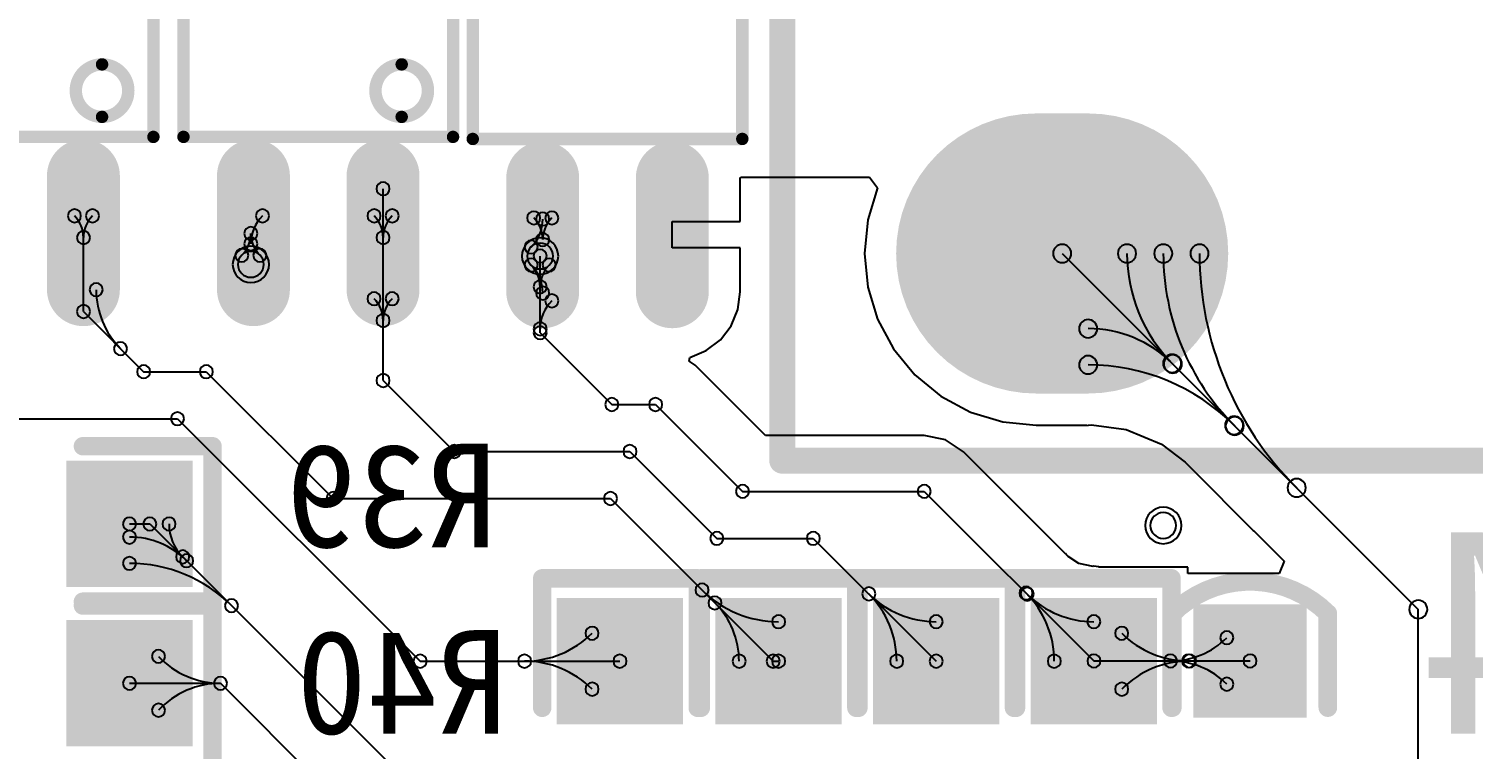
# Model space of a CAD drawing. Header units: inches. Extents: x 32166 to 66782, y 2386 to 7162.
# Drawn here: x 33365.8 to 33428.5, y 2922.3 to 2953.6 of the extents above; entities that cross this region are included whole.
import ezdxf

# ---------------------------------------------------------------- set-up
doc = ezdxf.new("R2010")
doc.units = ezdxf.units.IN
doc.header["$LTSCALE"] = 0.64311
doc.header["$MEASUREMENT"] = 0
for name, color, linetype in [('BOTTOMLAYER', 5, 'CONTINUOUS'), ('BOTTOMOVERLAY', 54, 'CONTINUOUS'), ('BOTTOMPASTE', 16, 'CONTINUOUS'), ('BOTTOMSOLDER', 6, 'CONTINUOUS'), ('MULTILAYER', 9, 'CONTINUOUS')]:
    doc.layers.add(name, color=color, linetype=linetype)
doc.styles.get("Standard").update_dxf_attribs({"font": 'txt', "width": 0.8})

msp = doc.modelspace()

# ---------------------------------------------------------------- linework, layer by layer
at = {"layer": 'BOTTOMLAYER'}
for p, q in [((33396.696, 2947.147), (33396.715, 2947.169)), ((33396.696, 2945.243), (33396.696, 2947.147)), ((33396.715, 2947.169), (33402.306, 2947.169)), ((33402.306, 2947.169), (33402.647, 2946.71)), ((33381.19, 2938.345), (33381.19, 2946.674)), ((33402.647, 2946.71), (33402.224, 2945.316)), ((33393.744, 2944.1), (33393.744, 2945.243)), ((33393.744, 2945.243), (33396.696, 2945.243)), ((33402.224, 2945.316), (33402.081, 2943.861)), ((33368.185, 2941.342), (33368.185, 2944.551)), ((33388.008, 2940.419), (33388.008, 2943.749)), ((33396.696, 2944.1), (33393.744, 2944.1)), ((33396.696, 2942.197), (33396.696, 2944.1)), ((33402.081, 2943.861), (33402.224, 2942.405)), ((33410.667, 2943.861), (33426.123, 2928.404)), ((33402.224, 2942.405), (33402.649, 2941.005)), ((33396.595, 2941.433), (33396.696, 2942.197)), ((33368.185, 2941.342), (33370.8, 2938.727)), ((33396.3, 2940.722), (33396.595, 2941.433)), ((33395.831, 2940.111), (33396.3, 2940.722)), ((33402.649, 2941.005), (33403.338, 2939.715)), ((33388.008, 2940.419), (33391.122, 2937.305)), ((33395.22, 2939.642), (33395.831, 2940.111)), ((33394.472, 2939.188), (33394.509, 2939.347)), ((33394.509, 2939.347), (33395.22, 2939.642)), ((33403.338, 2939.715), (33404.266, 2938.585)), ((33370.8, 2938.727), (33373.517, 2938.727)), ((33373.517, 2938.727), (33379.025, 2933.219)), ((33394.73, 2939.015), (33394.472, 2939.188)), ((33397.796, 2935.949), (33394.73, 2939.015)), ((33381.19, 2938.345), (33384.273, 2935.262)), ((33404.266, 2938.585), (33405.396, 2937.657)), ((33405.396, 2937.657), (33406.686, 2936.968)), ((33391.122, 2937.305), (33393.02, 2937.305)), ((33393.02, 2937.305), (33396.795, 2933.531)), ((33406.686, 2936.968), (33408.086, 2936.543)), ((33348.435, 2936.684), (33372.272, 2936.684)), ((33372.272, 2936.684), (33382.802, 2926.154)), ((33408.086, 2936.543), (33409.542, 2936.4)), ((33409.542, 2936.4), (33411.717, 2936.4)), ((33411.717, 2936.4), (33411.792, 2936.385)), ((33411.792, 2936.4), (33411.936, 2936.414)), ((33411.792, 2936.385), (33411.792, 2936.4)), ((33411.936, 2936.414), (33413.441, 2936.216)), ((33413.441, 2936.216), (33414.978, 2935.579)), ((33404.68, 2935.949), (33397.796, 2935.949)), ((33405.606, 2935.765), (33404.68, 2935.949)), ((33406.39, 2935.241), (33405.606, 2935.765)), ((33414.978, 2935.579), (33416.006, 2934.791)), ((33384.273, 2935.262), (33391.907, 2935.262)), ((33391.907, 2935.262), (33395.681, 2931.488)), ((33410.807, 2930.824), (33406.39, 2935.241)), ((33416.006, 2934.791), (33416.264, 2934.532)), ((33416.264, 2934.532), (33416.264, 2934.532)), ((33416.264, 2934.532), (33416.264, 2934.532)), ((33416.264, 2934.532), (33416.264, 2934.532)), ((33416.264, 2934.532), (33416.291, 2934.505)), ((33416.291, 2934.505), (33416.291, 2934.505)), ((33416.291, 2934.505), (33416.291, 2934.505)), ((33416.291, 2934.505), (33416.291, 2934.505)), ((33416.291, 2934.505), (33416.291, 2934.505)), ((33416.291, 2934.505), (33416.291, 2934.505)), ((33416.291, 2934.505), (33416.291, 2934.505)), ((33416.291, 2934.505), (33416.291, 2934.505)), ((33416.291, 2934.505), (33416.291, 2934.505)), ((33416.291, 2934.505), (33416.291, 2934.505)), ((33416.291, 2934.505), (33416.291, 2934.505)), ((33416.291, 2934.505), (33416.291, 2934.505)), ((33416.291, 2934.505), (33416.291, 2934.505)), ((33416.291, 2934.505), (33416.291, 2934.505)), ((33416.291, 2934.505), (33416.291, 2934.505)), ((33416.291, 2934.505), (33416.291, 2934.505)), ((33416.291, 2934.505), (33416.291, 2934.505)), ((33416.291, 2934.505), (33416.291, 2934.505)), ((33416.291, 2934.505), (33416.291, 2934.505)), ((33416.291, 2934.505), (33416.291, 2934.505)), ((33416.291, 2934.505), (33416.291, 2934.505)), ((33416.291, 2934.505), (33416.291, 2934.505)), ((33416.291, 2934.505), (33416.291, 2934.505)), ((33416.291, 2934.505), (33416.291, 2934.505)), ((33416.291, 2934.505), (33416.291, 2934.505)), ((33416.291, 2934.505), (33416.291, 2934.505)), ((33416.291, 2934.505), (33418.963, 2931.833)), ((33379.025, 2933.219), (33391.061, 2933.219)), ((33391.061, 2933.219), (33398.126, 2926.154)), ((33396.795, 2933.531), (33404.68, 2933.531)), ((33404.68, 2933.531), (33412.047, 2926.164)), ((33370.188, 2932.115), (33371.067, 2932.115)), ((33371.067, 2932.115), (33414.153, 2889.029)), ((33418.963, 2931.833), (33418.978, 2931.815)), ((33418.978, 2931.815), (33418.98, 2931.816)), ((33418.978, 2931.815), (33418.978, 2931.815)), ((33418.98, 2931.816), (33420.304, 2930.492)), ((33395.681, 2931.488), (33399.864, 2931.488)), ((33399.864, 2931.488), (33405.198, 2926.154)), ((33410.814, 2930.831), (33410.807, 2930.824)), ((33410.861, 2930.77), (33410.814, 2930.831)), ((33410.932, 2930.699), (33410.861, 2930.77)), ((33411.389, 2930.394), (33410.932, 2930.699)), ((33420.304, 2930.492), (33420.085, 2929.964)), ((33412.016, 2930.269), (33411.389, 2930.394)), ((33412.038, 2930.287), (33412.016, 2930.269)), ((33412.238, 2930.247), (33412.038, 2930.287)), ((33412.038, 2930.287), (33412.038, 2930.287)), ((33412.271, 2930.24), (33412.238, 2930.247)), ((33416.124, 2930.24), (33412.271, 2930.24)), ((33416.124, 2929.964), (33416.124, 2930.24)), ((33420.085, 2929.964), (33416.124, 2929.964)), ((33426.123, 2918.774), (33426.123, 2928.404)), ((33382.802, 2926.154), (33391.473, 2926.154)), ((33398.126, 2926.154), (33398.358, 2926.154)), ((33412.047, 2926.164), (33418.821, 2926.164)), ((33370.188, 2925.194), (33374.136, 2925.194)), ((33374.136, 2925.194), (33410.391, 2888.939))]:
    msp.add_line(p, q, dxfattribs=at)
for points, const_width in [([(33409.542, 2943.861), (33411.792, 2943.861)], 11.25), ([(33368.185, 2947.237), (33368.185, 2942.287)], 2.25), ([(33375.565, 2947.237), (33375.565, 2942.287)], 2.25), ([(33381.19, 2947.237), (33381.19, 2942.287)], 2.25), ([(33388.12, 2942.197), (33388.12, 2947.147)], 2.25), ([(33393.745, 2942.197), (33393.745, 2947.147)], 2.25)]:
    msp.add_lwpolyline(points, dxfattribs=dict(at, const_width=const_width))
for points, const_width in [([(33412.354, 2943.861, 1), (33406.729, 2943.861, 1)], 5.625), ([(33414.604, 2943.861, 1), (33408.979, 2943.861, 1)], 5.625), ([(33368.185, 2946.674, 1), (33368.185, 2947.799, 1)], 1.125), ([(33375.565, 2946.674, 1), (33375.565, 2947.799, 1)], 1.125), ([(33381.19, 2946.674, 1), (33381.19, 2947.799, 1)], 1.125), ([(33388.12, 2947.709, 1), (33388.12, 2946.584, 1)], 1.125), ([(33393.745, 2947.709, 1), (33393.745, 2946.584, 1)], 1.125), ([(33368.185, 2941.724, 1), (33368.185, 2942.849, 1)], 1.125), ([(33375.565, 2941.724, 1), (33375.565, 2942.849, 1)], 1.125), ([(33381.19, 2941.724, 1), (33381.19, 2942.849, 1)], 1.125), ([(33388.12, 2942.759, 1), (33388.12, 2941.634, 1)], 1.125), ([(33393.745, 2942.759, 1), (33393.745, 2941.634, 1)], 1.125)]:
    msp.add_lwpolyline(points, format="xyb", close=True, dxfattribs=dict(at, const_width=const_width))
for centre, radius, start, end in [((33381.19, 2946.674), 0.286, 0, 180), ((33381.19, 2946.674), 0.286, 180, 0), ((33367.794, 2945.495), 0.286, 0, 180), ((33368.577, 2945.495), 0.286, 0, 180), ((33375.957, 2945.495), 0.286, 0, 180), ((33380.799, 2945.495), 0.286, 0, 180), ((33381.582, 2945.495), 0.286, 0, 180), ((33387.729, 2945.405), 0.286, 0, 180), ((33388.12, 2945.357), 0.286, 0, 180), ((33388.512, 2945.405), 0.286, 0, 180), ((33367.794, 2945.495), 0.286, 180, 0), ((33366.849, 2944.551), 1.336, 0.00037, 45.00037), ((33369.522, 2944.551), 1.336, 134.99963, 179.99963), ((33368.577, 2945.495), 0.286, 180, 0), ((33375.453, 2944.726), 0.286, 0, 180), ((33375.453, 2944.726), 0.286, 0, 180), ((33377.173, 2944.279), 1.72, 134.99977, 179.99977), ((33375.957, 2945.495), 0.286, 180, 0), ((33380.799, 2945.495), 0.286, 180, 0), ((33379.854, 2944.551), 1.336, 0.00037, 45.00037), ((33382.527, 2944.551), 1.336, 134.99963, 179.99963), ((33381.582, 2945.495), 0.286, 180, 0), ((33387.729, 2945.405), 0.286, 180, 0), ((33386.4, 2945.357), 1.72, 314.99969, 359.99969), ((33386.784, 2944.461), 1.336, 0.00037, 45.00037), ((33388.12, 2945.357), 0.286, 180, 0), ((33389.457, 2944.461), 1.336, 134.99963, 179.99963), ((33388.512, 2945.405), 0.286, 180, 0), ((33368.185, 2944.551), 0.286, 0, 180), ((33368.185, 2944.551), 0.286, 0, 180), ((33368.185, 2944.551), 0.286, 0, 180), ((33368.185, 2944.551), 0.286, 180, 0), ((33368.185, 2944.551), 0.286, 180, 0), ((33368.185, 2944.551), 0.286, 180, 0), ((33374.117, 2944.726), 1.336, 314.99963, 359.99963), ((33375.453, 2944.726), 0.286, 180, 0), ((33375.453, 2944.726), 0.286, 180, 0), ((33375.453, 2944.279), 0.286, 0, 180), ((33375.453, 2944.279), 0.286, 180, 0), ((33376.789, 2944.726), 1.336, 180.00037, 225.00037), ((33381.19, 2944.551), 0.286, 0, 180), ((33381.19, 2944.551), 0.286, 0, 180), ((33381.19, 2944.551), 0.286, 180, 0), ((33381.19, 2944.551), 0.286, 180, 0), ((33387.616, 2944.141), 0.286, 0, 180), ((33388.008, 2943.749), 0.562, 0, 180), ((33388.12, 2944.461), 0.286, 0, 180), ((33388.12, 2944.461), 0.286, 0, 180), ((33388.12, 2944.461), 0.286, 180, 0), ((33388.12, 2944.461), 0.286, 180, 0), ((33375.061, 2943.781), 0.286, 0, 180), ((33375.061, 2943.781), 0.286, 180, 0), ((33375.453, 2943.389), 0.562, 0, 180), ((33375.844, 2943.781), 0.286, 0, 180), ((33375.844, 2943.781), 0.286, 180, 0), ((33387.616, 2944.141), 0.286, 180, 0), ((33388.008, 2943.749), 0.562, 180, 0), ((33388.008, 2943.749), 0.286, 0, 180), ((33388.008, 2943.749), 0.286, 180, 0), ((33410.667, 2943.861), 0.394, 0, 180), ((33410.667, 2943.861), 0.394, 180, 0), ((33413.479, 2943.861), 0.394, 0, 180), ((33413.479, 2943.861), 0.394, 0, 180), ((33413.479, 2943.861), 0.394, 0, 180), ((33413.479, 2943.861), 0.394, 180, 0), ((33413.479, 2943.861), 0.394, 180, 0), ((33413.479, 2943.861), 0.394, 180, 0), ((33420.269, 2943.861), 6.79, 180.00008, 225.00008), ((33420.269, 2943.861), 6.79, 180.00008, 225.00008), ((33420.269, 2943.861), 6.79, 180.00008, 225.00008), ((33415.054, 2943.861), 0.394, 0, 180), ((33415.054, 2943.861), 0.394, 0, 180), ((33415.054, 2943.861), 0.394, 0, 180), ((33415.054, 2943.861), 0.394, 180, 0), ((33415.054, 2943.861), 0.394, 180, 0), ((33415.054, 2943.861), 0.394, 180, 0), ((33425.646, 2943.861), 10.592, 179.99996, 224.99996), ((33425.646, 2943.861), 10.592, 179.99996, 224.99996), ((33425.646, 2943.861), 10.592, 179.99996, 224.99996), ((33416.629, 2943.861), 0.394, 0, 180), ((33416.629, 2943.861), 0.394, 0, 180), ((33416.629, 2943.861), 0.394, 0, 180), ((33416.629, 2943.861), 0.394, 180, 0), ((33416.629, 2943.861), 0.394, 180, 0), ((33416.629, 2943.861), 0.394, 180, 0), ((33431.024, 2943.861), 14.395, 180, 225), ((33431.024, 2943.861), 14.395, 180, 225), ((33431.024, 2943.861), 14.395, 180, 225), ((33375.453, 2943.389), 0.562, 180, 0), ((33387.616, 2943.358), 0.286, 0, 180), ((33387.616, 2943.358), 0.286, 0, 180), ((33387.616, 2943.358), 0.286, 0, 180), ((33387.616, 2943.358), 0.286, 180, 0), ((33387.616, 2943.358), 0.286, 180, 0), ((33387.616, 2943.358), 0.286, 180, 0), ((33386.4, 2942.141), 1.72, 0.00031, 45.00031), ((33386.672, 2942.413), 1.336, 0.00037, 45.00037), ((33386.672, 2942.413), 1.336, 0.00037, 45.00037), ((33389.344, 2942.413), 1.336, 134.99963, 179.99963), ((33389.344, 2942.413), 1.336, 134.99963, 179.99963), ((33388.399, 2943.358), 0.286, 0, 180), ((33388.399, 2943.358), 0.286, 0, 180), ((33388.399, 2943.358), 0.286, 180, 0), ((33388.399, 2943.358), 0.286, 180, 0), ((33368.739, 2942.287), 0.286, 0, 180), ((33368.739, 2942.287), 0.286, 0, 180), ((33388.008, 2942.413), 0.286, 0, 180), ((33388.008, 2942.413), 0.286, 0, 180), ((33388.008, 2942.413), 0.286, 0, 180), ((33388.008, 2942.413), 0.286, 0, 180), ((33388.008, 2942.413), 0.286, 180, 0), ((33388.008, 2942.413), 0.286, 180, 0), ((33388.008, 2942.413), 0.286, 180, 0), ((33388.008, 2942.413), 0.286, 180, 0), ((33388.12, 2942.141), 0.286, 0, 180), ((33368.739, 2942.287), 0.286, 180, 0), ((33368.739, 2942.287), 0.286, 180, 0), ((33372.356, 2942.287), 3.618, 180.00002, 225.00002), ((33372.356, 2942.287), 3.618, 180.00002, 225.00002), ((33380.799, 2941.896), 0.286, 0, 180), ((33380.799, 2941.896), 0.286, 0, 180), ((33380.799, 2941.896), 0.286, 180, 0), ((33380.799, 2941.896), 0.286, 180, 0), ((33379.854, 2940.951), 1.336, 0.00037, 45.00037), ((33379.854, 2940.951), 1.336, 0.00037, 45.00037), ((33382.527, 2940.951), 1.336, 134.99963, 179.99963), ((33382.527, 2940.951), 1.336, 134.99963, 179.99963), ((33381.582, 2941.896), 0.286, 0, 180), ((33381.582, 2941.896), 0.286, 0, 180), ((33381.582, 2941.896), 0.286, 180, 0), ((33381.582, 2941.896), 0.286, 180, 0), ((33388.12, 2942.141), 0.286, 180, 0), ((33389.728, 2940.589), 1.72, 134.99969, 179.99969), ((33389.728, 2940.589), 1.72, 134.99969, 179.99969), ((33388.512, 2941.806), 0.286, 0, 180), ((33388.512, 2941.806), 0.286, 0, 180), ((33388.512, 2941.806), 0.286, 180, 0), ((33388.512, 2941.806), 0.286, 180, 0), ((33368.185, 2941.342), 0.286, 0, 180), ((33368.185, 2941.342), 0.286, 0, 180), ((33368.185, 2941.342), 0.286, 180, 0), ((33368.185, 2941.342), 0.286, 180, 0), ((33381.19, 2940.951), 0.286, 0, 180), ((33381.19, 2940.951), 0.286, 0, 180), ((33381.19, 2940.951), 0.286, 0, 180), ((33381.19, 2940.951), 0.286, 0, 180), ((33381.19, 2940.951), 0.286, 180, 0), ((33381.19, 2940.951), 0.286, 180, 0), ((33381.19, 2940.951), 0.286, 180, 0), ((33381.19, 2940.951), 0.286, 180, 0), ((33388.008, 2940.589), 0.286, 0, 180), ((33388.008, 2940.589), 0.286, 0, 180), ((33388.008, 2940.419), 0.286, 0, 180), ((33388.008, 2940.419), 0.286, 0, 180), ((33388.008, 2940.589), 0.286, 180, 0), ((33388.008, 2940.589), 0.286, 180, 0), ((33411.792, 2940.598), 0.394, 0, 180), ((33411.792, 2940.598), 0.394, 0, 180), ((33411.792, 2940.598), 0.394, 0, 180), ((33411.792, 2940.598), 0.394, 180, 0), ((33411.792, 2940.598), 0.394, 180, 0), ((33411.792, 2940.598), 0.394, 180, 0), ((33411.792, 2935.438), 5.16, 45.00009, 90.00009), ((33411.792, 2935.438), 5.16, 45.00009, 90.00009), ((33411.792, 2935.438), 5.16, 45.00009, 90.00009), ((33369.798, 2939.729), 0.286, 0, 180), ((33369.798, 2939.729), 0.286, 0, 180), ((33388.008, 2940.419), 0.286, 180, 0), ((33388.008, 2940.419), 0.286, 180, 0), ((33369.798, 2939.729), 0.286, 180, 0), ((33369.798, 2939.729), 0.286, 180, 0), ((33411.792, 2939.023), 0.394, 0, 180), ((33411.792, 2939.023), 0.394, 0, 180), ((33411.792, 2939.023), 0.394, 0, 180), ((33415.44, 2939.087), 0.394, 0, 180), ((33415.44, 2939.087), 0.394, 0, 180), ((33415.44, 2939.087), 0.394, 0, 180), ((33415.468, 2939.059), 0.394, 0, 180), ((33415.468, 2939.059), 0.394, 0, 180), ((33415.468, 2939.059), 0.394, 0, 180), ((33370.8, 2938.727), 0.286, 0, 180), ((33370.8, 2938.727), 0.286, 0, 180), ((33370.8, 2938.727), 0.286, 180, 0), ((33370.8, 2938.727), 0.286, 180, 0), ((33373.517, 2938.727), 0.286, 0, 180), ((33373.517, 2938.727), 0.286, 0, 180), ((33373.517, 2938.727), 0.286, 180, 0), ((33373.517, 2938.727), 0.286, 180, 0), ((33411.792, 2939.023), 0.394, 180, 0), ((33411.792, 2939.023), 0.394, 180, 0), ((33411.792, 2939.023), 0.394, 180, 0), ((33411.792, 2930.06), 8.963, 45.00001, 90.00001), ((33411.792, 2930.06), 8.963, 45.00001, 90.00001), ((33411.792, 2930.06), 8.963, 45.00001, 90.00001), ((33415.44, 2939.087), 0.394, 180, 0), ((33415.44, 2939.087), 0.394, 180, 0), ((33415.44, 2939.087), 0.394, 180, 0), ((33415.468, 2939.059), 0.394, 180, 0), ((33415.468, 2939.059), 0.394, 180, 0), ((33415.468, 2939.059), 0.394, 180, 0), ((33381.19, 2938.345), 0.286, 0, 180), ((33381.19, 2938.345), 0.286, 0, 180), ((33381.19, 2938.345), 0.286, 180, 0), ((33381.19, 2938.345), 0.286, 180, 0), ((33391.122, 2937.305), 0.286, 0, 180), ((33391.122, 2937.305), 0.286, 0, 180), ((33393.02, 2937.305), 0.286, 0, 180), ((33393.02, 2937.305), 0.286, 0, 180), ((33372.272, 2936.684), 0.286, 0, 180), ((33372.272, 2936.684), 0.286, 0, 180), ((33391.122, 2937.305), 0.286, 180, 0), ((33391.122, 2937.305), 0.286, 180, 0), ((33393.02, 2937.305), 0.286, 180, 0), ((33393.02, 2937.305), 0.286, 180, 0), ((33418.129, 2936.398), 0.394, 0, 180), ((33418.129, 2936.398), 0.394, 0, 180), ((33418.129, 2936.398), 0.394, 0, 180), ((33418.156, 2936.371), 0.394, 0, 180), ((33418.156, 2936.371), 0.394, 0, 180), ((33418.156, 2936.371), 0.394, 0, 180), ((33372.272, 2936.684), 0.286, 180, 0), ((33372.272, 2936.684), 0.286, 180, 0), ((33418.129, 2936.398), 0.394, 180, 0), ((33418.129, 2936.398), 0.394, 180, 0), ((33418.129, 2936.398), 0.394, 180, 0), ((33418.156, 2936.371), 0.394, 180, 0), ((33418.156, 2936.371), 0.394, 180, 0), ((33418.156, 2936.371), 0.394, 180, 0), ((33384.273, 2935.262), 0.286, 0, 180), ((33384.273, 2935.262), 0.286, 0, 180), ((33391.907, 2935.262), 0.286, 0, 180), ((33391.907, 2935.262), 0.286, 0, 180), ((33384.273, 2935.262), 0.286, 180, 0), ((33384.273, 2935.262), 0.286, 180, 0), ((33391.907, 2935.262), 0.286, 180, 0), ((33391.907, 2935.262), 0.286, 180, 0), ((33396.795, 2933.531), 0.286, 0, 180), ((33396.795, 2933.531), 0.286, 0, 180), ((33404.68, 2933.531), 0.286, 0, 180), ((33404.68, 2933.531), 0.286, 0, 180), ((33420.845, 2933.682), 0.394, 0, 180), ((33420.845, 2933.682), 0.394, 0, 180), ((33420.845, 2933.682), 0.394, 0, 180), ((33420.845, 2933.682), 0.394, 180, 0), ((33420.845, 2933.682), 0.394, 180, 0), ((33420.845, 2933.682), 0.394, 180, 0), ((33379.025, 2933.219), 0.286, 0, 180), ((33379.025, 2933.219), 0.286, 0, 180), ((33379.025, 2933.219), 0.286, 180, 0), ((33379.025, 2933.219), 0.286, 180, 0), ((33391.061, 2933.219), 0.286, 0, 180), ((33391.061, 2933.219), 0.286, 0, 180), ((33391.061, 2933.219), 0.286, 180, 0), ((33391.061, 2933.219), 0.286, 180, 0), ((33396.795, 2933.531), 0.286, 180, 0), ((33396.795, 2933.531), 0.286, 180, 0), ((33404.68, 2933.531), 0.286, 180, 0), ((33404.68, 2933.531), 0.286, 180, 0), ((33370.188, 2932.115), 0.286, 0, 180), ((33371.067, 2932.115), 0.286, 0, 180), ((33371.067, 2932.115), 0.286, 0, 180), ((33371.902, 2932.115), 0.286, 0, 180), ((33371.902, 2932.115), 0.286, 0, 180), ((33371.902, 2932.115), 0.286, 0, 180), ((33415.053, 2932.049), 0.562, 0, 180), ((33370.188, 2932.115), 0.286, 180, 0), ((33370.188, 2931.544), 0.286, 0, 180), ((33370.188, 2931.544), 0.286, 0, 180), ((33370.188, 2931.544), 0.286, 0, 180), ((33371.067, 2932.115), 0.286, 180, 0), ((33371.067, 2932.115), 0.286, 180, 0), ((33371.902, 2932.115), 0.286, 180, 0), ((33371.902, 2932.115), 0.286, 180, 0), ((33371.902, 2932.115), 0.286, 180, 0), ((33373.919, 2932.115), 2.017, 180.00002, 225.00002), ((33373.919, 2932.115), 2.017, 180.00002, 225.00002), ((33373.919, 2932.115), 2.017, 180.00002, 225.00002), ((33395.681, 2931.488), 0.286, 0, 180), ((33395.681, 2931.488), 0.286, 0, 180), ((33399.864, 2931.488), 0.286, 0, 180), ((33399.864, 2931.488), 0.286, 0, 180), ((33415.053, 2932.049), 0.562, 180, 0), ((33370.188, 2931.544), 0.286, 180, 0), ((33370.188, 2931.544), 0.286, 180, 0), ((33370.188, 2931.544), 0.286, 180, 0), ((33370.188, 2928.042), 3.502, 45.00015, 90.00015), ((33370.188, 2928.042), 3.502, 45.00015, 90.00015), ((33370.188, 2928.042), 3.502, 45.00015, 90.00015), ((33395.681, 2931.488), 0.286, 180, 0), ((33395.681, 2931.488), 0.286, 180, 0), ((33399.864, 2931.488), 0.286, 180, 0), ((33399.864, 2931.488), 0.286, 180, 0), ((33370.188, 2930.401), 0.286, 0, 180), ((33370.188, 2930.401), 0.286, 0, 180), ((33370.188, 2930.401), 0.286, 0, 180), ((33372.493, 2930.689), 0.286, 0, 180), ((33372.493, 2930.689), 0.286, 0, 180), ((33372.493, 2930.689), 0.286, 0, 180), ((33372.493, 2930.689), 0.286, 180, 0), ((33372.493, 2930.689), 0.286, 180, 0), ((33372.493, 2930.689), 0.286, 180, 0), ((33372.664, 2930.518), 0.286, 0, 180), ((33372.664, 2930.518), 0.286, 0, 180), ((33372.664, 2930.518), 0.286, 0, 180), ((33372.664, 2930.518), 0.286, 180, 0), ((33372.664, 2930.518), 0.286, 180, 0), ((33372.664, 2930.518), 0.286, 180, 0), ((33370.188, 2930.401), 0.286, 180, 0), ((33370.188, 2930.401), 0.286, 180, 0), ((33370.188, 2930.401), 0.286, 180, 0), ((33370.188, 2924.139), 6.262, 45.00001, 90.00001), ((33370.188, 2924.139), 6.262, 45.00001, 90.00001), ((33370.188, 2924.139), 6.262, 45.00001, 90.00001), ((33395.035, 2929.245), 0.286, 0, 180), ((33395.035, 2929.245), 0.286, 0, 180), ((33395.035, 2929.245), 0.286, 0, 180), ((33395.035, 2929.245), 0.286, 180, 0), ((33395.035, 2929.245), 0.286, 180, 0), ((33395.035, 2929.245), 0.286, 180, 0), ((33398.358, 2932.568), 4.699, 224.99991, 269.99991), ((33398.358, 2932.568), 4.699, 224.99991, 269.99991), ((33398.358, 2932.568), 4.699, 224.99991, 269.99991), ((33402.271, 2929.081), 0.286, 0, 180), ((33402.271, 2929.081), 0.286, 0, 180), ((33402.271, 2929.081), 0.286, 0, 180), ((33402.271, 2929.081), 0.286, 0, 180), ((33402.271, 2929.081), 0.286, 0, 180), ((33402.271, 2929.081), 0.286, 0, 180), ((33409.097, 2929.114), 0.286, 0, 180), ((33409.097, 2929.114), 0.286, 0, 180), ((33409.097, 2929.114), 0.286, 0, 180), ((33409.144, 2929.068), 0.286, 0, 180), ((33409.144, 2929.068), 0.286, 0, 180), ((33409.144, 2929.068), 0.286, 0, 180), ((33374.615, 2928.567), 0.286, 0, 180), ((33374.615, 2928.567), 0.286, 0, 180), ((33374.615, 2928.567), 0.286, 0, 180), ((33395.595, 2928.685), 0.286, 0, 180), ((33395.595, 2928.685), 0.286, 0, 180), ((33395.595, 2928.685), 0.286, 0, 180), ((33395.595, 2928.685), 0.286, 180, 0), ((33395.595, 2928.685), 0.286, 180, 0), ((33395.595, 2928.685), 0.286, 180, 0), ((33393.064, 2926.154), 3.579, 359.99987, 44.99987), ((33393.064, 2926.154), 3.579, 359.99987, 44.99987), ((33393.064, 2926.154), 3.579, 359.99987, 44.99987), ((33402.271, 2929.081), 0.286, 180, 0), ((33402.271, 2929.081), 0.286, 180, 0), ((33402.271, 2929.081), 0.286, 180, 0), ((33402.271, 2929.081), 0.286, 180, 0), ((33402.271, 2929.081), 0.286, 180, 0), ((33402.271, 2929.081), 0.286, 180, 0), ((33399.344, 2926.154), 4.139, 360, 45), ((33405.198, 2932.008), 4.139, 225, 270), ((33405.198, 2932.008), 4.139, 225, 270), ((33399.344, 2926.154), 4.139, 360, 45), ((33405.198, 2932.008), 4.139, 225, 270), ((33399.344, 2926.154), 4.139, 360, 45), ((33409.097, 2929.114), 0.286, 180, 0), ((33409.097, 2929.114), 0.286, 180, 0), ((33409.097, 2929.114), 0.286, 180, 0), ((33409.144, 2929.068), 0.286, 180, 0), ((33409.144, 2929.068), 0.286, 180, 0), ((33409.144, 2929.068), 0.286, 180, 0), ((33406.137, 2926.154), 4.186, 360, 45), ((33406.137, 2926.154), 4.186, 360, 45), ((33406.137, 2926.154), 4.186, 360, 45), ((33412.038, 2931.961), 4.093, 225, 270), ((33412.038, 2931.961), 4.093, 225, 270), ((33412.038, 2931.961), 4.093, 225, 270), ((33426.123, 2928.404), 0.394, 0, 180), ((33426.123, 2928.404), 0.394, 0, 180), ((33374.615, 2928.567), 0.286, 180, 0), ((33374.615, 2928.567), 0.286, 180, 0), ((33374.615, 2928.567), 0.286, 180, 0), ((33398.358, 2927.869), 0.286, 0, 180), ((33398.358, 2927.869), 0.286, 0, 180), ((33398.358, 2927.869), 0.286, 0, 180), ((33405.198, 2927.869), 0.286, 0, 180), ((33405.198, 2927.869), 0.286, 0, 180), ((33405.198, 2927.869), 0.286, 0, 180), ((33412.038, 2927.869), 0.286, 0, 180), ((33412.038, 2927.869), 0.286, 0, 180), ((33412.038, 2927.869), 0.286, 0, 180), ((33426.123, 2928.404), 0.394, 180, 0), ((33426.123, 2928.404), 0.394, 180, 0), ((33387.334, 2930.294), 4.139, 270, 315), ((33387.334, 2930.294), 4.139, 270, 315), ((33387.334, 2930.294), 4.139, 270, 315), ((33390.26, 2927.367), 0.286, 0, 180), ((33390.26, 2927.367), 0.286, 0, 180), ((33390.26, 2927.367), 0.286, 0, 180), ((33390.26, 2927.367), 0.286, 180, 0), ((33390.26, 2927.367), 0.286, 180, 0), ((33390.26, 2927.367), 0.286, 180, 0), ((33398.358, 2927.869), 0.286, 180, 0), ((33398.358, 2927.869), 0.286, 180, 0), ((33398.358, 2927.869), 0.286, 180, 0), ((33405.198, 2927.869), 0.286, 180, 0), ((33405.198, 2927.869), 0.286, 180, 0), ((33405.198, 2927.869), 0.286, 180, 0), ((33412.038, 2927.869), 0.286, 180, 0), ((33412.038, 2927.869), 0.286, 180, 0), ((33412.038, 2927.869), 0.286, 180, 0), ((33413.25, 2927.367), 0.286, 0, 180), ((33413.25, 2927.367), 0.286, 0, 180), ((33413.25, 2927.367), 0.286, 0, 180), ((33413.25, 2927.367), 0.286, 180, 0), ((33413.25, 2927.367), 0.286, 180, 0), ((33413.25, 2927.367), 0.286, 180, 0), ((33416.154, 2930.27), 4.106, 225, 270), ((33416.154, 2930.27), 4.106, 225, 270), ((33416.154, 2930.27), 4.106, 225, 270), ((33417.811, 2927.174), 0.286, 0, 180), ((33417.811, 2927.174), 0.286, 0, 180), ((33417.811, 2927.174), 0.286, 0, 180), ((33415.372, 2929.613), 3.449, 269.99986, 314.99986), ((33415.372, 2929.613), 3.449, 269.99986, 314.99986), ((33415.372, 2929.613), 3.449, 269.99986, 314.99986), ((33417.811, 2927.174), 0.286, 180, 0), ((33417.811, 2927.174), 0.286, 180, 0), ((33417.811, 2927.174), 0.286, 180, 0), ((33371.441, 2926.365), 0.286, 0, 180), ((33371.441, 2926.365), 0.286, 0, 180), ((33371.441, 2926.365), 0.286, 0, 180), ((33371.441, 2926.365), 0.286, 180, 0), ((33371.441, 2926.365), 0.286, 180, 0), ((33371.441, 2926.365), 0.286, 180, 0), ((33374.136, 2928.882), 3.688, 223.05208, 270.00008), ((33374.136, 2928.882), 3.688, 223.05208, 270.00008), ((33374.136, 2928.882), 3.688, 223.05208, 270.00008), ((33382.802, 2926.154), 0.286, 0, 180), ((33382.802, 2926.154), 0.286, 0, 180), ((33382.802, 2926.154), 0.286, 180, 0), ((33382.802, 2926.154), 0.286, 180, 0), ((33387.334, 2926.154), 0.286, 0, 180), ((33387.334, 2926.154), 0.286, 0, 180), ((33387.334, 2926.154), 0.286, 0, 180), ((33387.334, 2926.154), 0.286, 0, 180), ((33387.334, 2926.154), 0.286, 0, 180), ((33387.334, 2926.154), 0.286, 0, 180), ((33387.334, 2926.154), 0.286, 180, 0), ((33387.334, 2926.154), 0.286, 180, 0), ((33387.334, 2926.154), 0.286, 180, 0), ((33387.334, 2926.154), 0.286, 180, 0), ((33387.334, 2926.154), 0.286, 180, 0), ((33387.334, 2926.154), 0.286, 180, 0), ((33387.334, 2922.015), 4.139, 45, 90), ((33387.334, 2922.015), 4.139, 45, 90), ((33387.334, 2922.015), 4.139, 45, 90), ((33391.473, 2926.154), 0.286, 0, 180), ((33391.473, 2926.154), 0.286, 180, 0), ((33396.643, 2926.154), 0.286, 0, 180), ((33396.643, 2926.154), 0.286, 0, 180), ((33396.643, 2926.154), 0.286, 0, 180), ((33396.643, 2926.154), 0.286, 180, 0), ((33396.643, 2926.154), 0.286, 180, 0), ((33396.643, 2926.154), 0.286, 180, 0), ((33398.126, 2926.154), 0.286, 0, 180), ((33398.126, 2926.154), 0.286, 0, 180), ((33398.126, 2926.154), 0.286, 180, 0), ((33398.126, 2926.154), 0.286, 180, 0), ((33398.358, 2926.154), 0.286, 0, 180), ((33398.358, 2926.154), 0.286, 180, 0), ((33403.483, 2926.154), 0.286, 0, 180), ((33403.483, 2926.154), 0.286, 0, 180), ((33403.483, 2926.154), 0.286, 0, 180), ((33403.483, 2926.154), 0.286, 180, 0), ((33403.483, 2926.154), 0.286, 180, 0), ((33403.483, 2926.154), 0.286, 180, 0), ((33405.198, 2926.154), 0.286, 0, 180), ((33405.198, 2926.154), 0.286, 180, 0), ((33410.323, 2926.154), 0.286, 0, 180), ((33410.323, 2926.154), 0.286, 0, 180), ((33410.323, 2926.154), 0.286, 0, 180), ((33410.323, 2926.154), 0.286, 180, 0), ((33410.323, 2926.154), 0.286, 180, 0), ((33410.323, 2926.154), 0.286, 180, 0), ((33412.047, 2926.164), 0.286, 0, 180), ((33412.047, 2926.164), 0.286, 0, 180), ((33412.047, 2926.164), 0.286, 180, 0), ((33412.047, 2926.164), 0.286, 180, 0), ((33416.2, 2921.992), 4.172, 90, 135), ((33416.2, 2921.992), 4.172, 90, 135), ((33416.2, 2921.992), 4.172, 90, 135), ((33415.372, 2926.164), 0.286, 0, 180), ((33415.372, 2926.164), 0.286, 0, 180), ((33415.372, 2926.164), 0.286, 0, 180), ((33415.372, 2926.164), 0.286, 0, 180), ((33415.372, 2926.164), 0.286, 0, 180), ((33415.372, 2926.164), 0.286, 0, 180), ((33415.372, 2926.164), 0.286, 180, 0), ((33415.372, 2926.164), 0.286, 180, 0), ((33415.372, 2926.164), 0.286, 180, 0), ((33415.372, 2926.164), 0.286, 180, 0), ((33415.372, 2926.164), 0.286, 180, 0), ((33415.372, 2926.164), 0.286, 180, 0), ((33415.372, 2922.715), 3.449, 45.00014, 90.00014), ((33415.372, 2922.715), 3.449, 45.00014, 90.00014), ((33415.372, 2922.715), 3.449, 45.00014, 90.00014), ((33416.154, 2926.164), 0.286, 0, 180), ((33416.154, 2926.164), 0.286, 0, 180), ((33416.154, 2926.164), 0.286, 0, 180), ((33416.154, 2926.164), 0.286, 180, 0), ((33416.154, 2926.164), 0.286, 180, 0), ((33416.154, 2926.164), 0.286, 180, 0), ((33416.2, 2926.164), 0.286, 0, 180), ((33416.2, 2926.164), 0.286, 0, 180), ((33416.2, 2926.164), 0.286, 0, 180), ((33416.2, 2926.164), 0.286, 180, 0), ((33416.2, 2926.164), 0.286, 180, 0), ((33416.2, 2926.164), 0.286, 180, 0), ((33418.821, 2926.164), 0.286, 0, 180), ((33418.821, 2926.164), 0.286, 180, 0), ((33370.188, 2925.194), 0.286, 0, 180), ((33374.136, 2925.194), 0.286, 0, 180), ((33374.136, 2925.194), 0.286, 0, 180), ((33374.136, 2925.194), 0.286, 0, 180), ((33374.136, 2925.194), 0.286, 0, 180), ((33374.136, 2925.194), 0.286, 0, 180), ((33374.136, 2925.194), 0.286, 0, 180), ((33374.136, 2925.194), 0.286, 0, 180), ((33374.136, 2925.194), 0.286, 0, 180), ((33370.188, 2925.194), 0.286, 180, 0), ((33374.136, 2921.506), 3.688, 89.99992, 136.94792), ((33374.136, 2921.506), 3.688, 89.99992, 136.94792), ((33374.136, 2921.506), 3.688, 89.99992, 136.94792), ((33374.136, 2925.194), 0.286, 180, 0), ((33374.136, 2925.194), 0.286, 180, 0), ((33374.136, 2925.194), 0.286, 180, 0), ((33374.136, 2925.194), 0.286, 180, 0), ((33374.136, 2925.194), 0.286, 180, 0), ((33374.136, 2925.194), 0.286, 180, 0), ((33374.136, 2925.194), 0.286, 180, 0), ((33374.136, 2925.194), 0.286, 180, 0), ((33390.26, 2924.942), 0.286, 0, 180), ((33390.26, 2924.942), 0.286, 0, 180), ((33390.26, 2924.942), 0.286, 0, 180), ((33390.26, 2924.942), 0.286, 180, 0), ((33390.26, 2924.942), 0.286, 180, 0), ((33390.26, 2924.942), 0.286, 180, 0), ((33413.25, 2924.942), 0.286, 0, 180), ((33413.25, 2924.942), 0.286, 0, 180), ((33413.25, 2924.942), 0.286, 0, 180), ((33413.25, 2924.942), 0.286, 180, 0), ((33413.25, 2924.942), 0.286, 180, 0), ((33413.25, 2924.942), 0.286, 180, 0), ((33417.811, 2925.154), 0.286, 0, 180), ((33417.811, 2925.154), 0.286, 0, 180), ((33417.811, 2925.154), 0.286, 0, 180), ((33417.811, 2925.154), 0.286, 180, 0), ((33417.811, 2925.154), 0.286, 180, 0), ((33417.811, 2925.154), 0.286, 180, 0), ((33371.441, 2924.024), 0.286, 0, 180), ((33371.441, 2924.024), 0.286, 0, 180), ((33371.441, 2924.024), 0.286, 0, 180), ((33371.441, 2924.024), 0.286, 180, 0), ((33371.441, 2924.024), 0.286, 180, 0), ((33371.441, 2924.024), 0.286, 180, 0)]:
    msp.add_arc(centre, radius, start, end, dxfattribs=at)
for points in [[(33367.902, 2929.829), (33372.474, 2929.829), (33367.902, 2934.401), (33372.474, 2934.401)], [(33389.187, 2928.44), (33389.187, 2923.868), (33393.759, 2928.44), (33393.759, 2923.868)], [(33400.644, 2923.868), (33400.644, 2928.44), (33396.072, 2923.868), (33396.072, 2928.44)], [(33407.484, 2923.868), (33407.484, 2928.44), (33402.912, 2923.868), (33402.912, 2928.44)], [(33414.324, 2923.868), (33414.324, 2928.44), (33409.752, 2923.868), (33409.752, 2928.44)], [(33416.821, 2928.164), (33416.821, 2924.164), (33420.822, 2928.164), (33420.822, 2924.164)], [(33367.902, 2922.908), (33372.474, 2922.908), (33367.902, 2927.48), (33372.474, 2927.48)]]:
    msp.add_solid(points, dxfattribs=at)
at = {"layer": 'BOTTOMOVERLAY'}
for points, const_width in [([(33398.517, 2934.861), (33398.517, 3065.361)], 1.125), ([(33371.223, 2948.924), (33371.223, 2968.724)], 0.539), ([(33372.528, 2948.924), (33372.528, 2968.724)], 0.539), ([(33384.228, 2948.924), (33384.228, 2968.724)], 0.539), ([(33385.083, 2948.834), (33385.083, 2968.634)], 0.539), ([(33396.783, 2948.834), (33396.783, 2968.634)], 0.539), ([(33359.523, 2948.924), (33371.223, 2948.924)], 0.539), ([(33372.528, 2948.924), (33384.228, 2948.924)], 0.539), ([(33385.083, 2948.834), (33396.783, 2948.834)], 0.539), ([(33373.788, 2935.49), (33368.163, 2935.49)], 0.8), ([(33373.788, 2928.74), (33373.788, 2935.49)], 0.8), ([(33398.517, 2934.861), (33457.017, 2934.861)], 1.125), ([(33388.098, 2924.129), (33388.098, 2929.754)], 0.8), ([(33388.098, 2929.754), (33394.848, 2929.754)], 0.8), ([(33394.848, 2924.129), (33394.848, 2929.754)], 0.8), ([(33394.983, 2929.754), (33401.733, 2929.754)], 0.8), ([(33394.983, 2924.129), (33394.983, 2929.754)], 0.8), ([(33401.733, 2924.129), (33401.733, 2929.754)], 0.8), ([(33408.573, 2929.754), (33401.823, 2929.754)], 0.8), ([(33401.823, 2929.754), (33401.823, 2924.129)], 0.8), ([(33408.573, 2929.754), (33408.573, 2924.129)], 0.8), ([(33415.413, 2929.754), (33408.663, 2929.754)], 0.8), ([(33408.663, 2929.754), (33408.663, 2924.129)], 0.8), ([(33415.413, 2929.754), (33415.413, 2924.129)], 0.8), ([(33373.788, 2928.74), (33368.163, 2928.74)], 0.8), ([(33368.163, 2928.569), (33373.788, 2928.569)], 0.8), ([(33373.788, 2921.819), (33373.788, 2928.569)], 0.8), ([(33415.446, 2924.139), (33415.446, 2928.222)], 0.81), ([(33422.196, 2924.139), (33422.196, 2928.222)], 0.81)]:
    msp.add_lwpolyline(points, dxfattribs=dict(at, const_width=const_width))
for points, const_width in [([(33368.994, 2952.073, 1), (33368.994, 2949.794, 1)], 0.539), ([(33368.994, 2951.938, 1), (33368.994, 2952.208, 1)], 0.27), ([(33381.999, 2952.073, 1), (33381.999, 2949.794, 1)], 0.539), ([(33381.999, 2951.938, 1), (33381.999, 2952.208, 1)], 0.27), ([(33368.994, 2949.659, 1), (33368.994, 2949.929, 1)], 0.27), ([(33381.999, 2949.659, 1), (33381.999, 2949.929, 1)], 0.27), ([(33371.223, 2948.79, 1), (33371.223, 2949.059, 1)], 0.27), ([(33371.223, 2948.79, 1), (33371.223, 2949.059, 1)], 0.27), ([(33372.528, 2948.79, 1), (33372.528, 2949.059, 1)], 0.27), ([(33372.528, 2948.79, 1), (33372.528, 2949.059, 1)], 0.27), ([(33384.228, 2948.79, 1), (33384.228, 2949.059, 1)], 0.27), ([(33384.228, 2948.79, 1), (33384.228, 2949.059, 1)], 0.27), ([(33385.083, 2948.969, 1), (33385.083, 2948.7, 1)], 0.27), ([(33385.083, 2948.969, 1), (33385.083, 2948.7, 1)], 0.27), ([(33396.783, 2948.969, 1), (33396.783, 2948.7, 1)], 0.27), ([(33396.783, 2948.969, 1), (33396.783, 2948.7, 1)], 0.27), ([(33368.163, 2935.29, 1), (33368.163, 2935.69, 1)], 0.4), ([(33373.788, 2935.29, 1), (33373.788, 2935.69, 1)], 0.4), ([(33373.788, 2935.29, 1), (33373.788, 2935.69, 1)], 0.4), ([(33398.798, 2934.861, 1), (33398.235, 2934.861, 1)], 0.562), ([(33398.798, 2934.861, 1), (33398.235, 2934.861, 1)], 0.562), ([(33387.898, 2929.754, 1), (33388.298, 2929.754, 1)], 0.4), ([(33387.898, 2929.754, 1), (33388.298, 2929.754, 1)], 0.4), ([(33394.648, 2929.754, 1), (33395.048, 2929.754, 1)], 0.4), ([(33394.648, 2929.754, 1), (33395.048, 2929.754, 1)], 0.4), ([(33395.183, 2929.754, 1), (33394.783, 2929.754, 1)], 0.4), ([(33395.183, 2929.754, 1), (33394.783, 2929.754, 1)], 0.4), ([(33401.933, 2929.754, 1), (33401.533, 2929.754, 1)], 0.4), ([(33401.933, 2929.754, 1), (33401.533, 2929.754, 1)], 0.4), ([(33402.023, 2929.754, 1), (33401.623, 2929.754, 1)], 0.4), ([(33402.023, 2929.754, 1), (33401.623, 2929.754, 1)], 0.4), ([(33408.773, 2929.754, 1), (33408.373, 2929.754, 1)], 0.4), ([(33408.773, 2929.754, 1), (33408.373, 2929.754, 1)], 0.4), ([(33408.863, 2929.754, 1), (33408.463, 2929.754, 1)], 0.4), ([(33408.863, 2929.754, 1), (33408.463, 2929.754, 1)], 0.4), ([(33415.613, 2929.754, 1), (33415.213, 2929.754, 1)], 0.4), ([(33415.613, 2929.754, 1), (33415.213, 2929.754, 1)], 0.4), ([(33368.163, 2928.54, 1), (33368.163, 2928.94, 1)], 0.4), ([(33368.163, 2928.369, 1), (33368.163, 2928.769, 1)], 0.4), ([(33373.788, 2928.54, 1), (33373.788, 2928.94, 1)], 0.4), ([(33373.788, 2928.54, 1), (33373.788, 2928.94, 1)], 0.4), ([(33373.788, 2928.369, 1), (33373.788, 2928.769, 1)], 0.4), ([(33373.788, 2928.369, 1), (33373.788, 2928.769, 1)], 0.4), ([(33415.244, 2928.222, 1), (33415.649, 2928.222, 1)], 0.405), ([(33415.244, 2928.222, 1), (33415.649, 2928.222, 1)], 0.405), ([(33421.994, 2928.222, 1), (33422.399, 2928.222, 1)], 0.405), ([(33421.994, 2928.222, 1), (33422.399, 2928.222, 1)], 0.405), ([(33387.898, 2924.129, 1), (33388.298, 2924.129, 1)], 0.4), ([(33394.648, 2924.129, 1), (33395.048, 2924.129, 1)], 0.4), ([(33395.183, 2924.129, 1), (33394.783, 2924.129, 1)], 0.4), ([(33401.933, 2924.129, 1), (33401.533, 2924.129, 1)], 0.4), ([(33402.023, 2924.129, 1), (33401.623, 2924.129, 1)], 0.4), ([(33408.773, 2924.129, 1), (33408.373, 2924.129, 1)], 0.4), ([(33408.863, 2924.129, 1), (33408.463, 2924.129, 1)], 0.4), ([(33415.613, 2924.129, 1), (33415.213, 2924.129, 1)], 0.4), ([(33415.244, 2924.139, 1), (33415.649, 2924.139, 1)], 0.405), ([(33421.994, 2924.139, 1), (33422.399, 2924.139, 1)], 0.405)]:
    msp.add_lwpolyline(points, format="xyb", close=True, dxfattribs=dict(at, const_width=const_width))
at = {"layer": 'BOTTOMOVERLAY', "const_width": 0.81}
msp.add_lwpolyline([(33415.446, 2928.222, -0.414214), (33422.196, 2928.222)], format="xyb", dxfattribs=at)
at = {"layer": 'BOTTOMPASTE', "const_width": 2.25}
for points in [[(33368.185, 2947.237), (33368.185, 2942.287)], [(33375.565, 2947.237), (33375.565, 2942.287)], [(33381.19, 2947.237), (33381.19, 2942.287)], [(33388.12, 2942.197), (33388.12, 2947.147)], [(33393.745, 2942.197), (33393.745, 2947.147)]]:
    msp.add_lwpolyline(points, dxfattribs=at)
at = {"layer": 'BOTTOMPASTE', "const_width": 1.125}
for points in [[(33368.185, 2946.674, 1), (33368.185, 2947.799, 1)], [(33375.565, 2946.674, 1), (33375.565, 2947.799, 1)], [(33381.19, 2946.674, 1), (33381.19, 2947.799, 1)], [(33388.12, 2947.709, 1), (33388.12, 2946.584, 1)], [(33393.745, 2947.709, 1), (33393.745, 2946.584, 1)], [(33368.185, 2941.724, 1), (33368.185, 2942.849, 1)], [(33375.565, 2941.724, 1), (33375.565, 2942.849, 1)], [(33381.19, 2941.724, 1), (33381.19, 2942.849, 1)], [(33388.12, 2942.759, 1), (33388.12, 2941.634, 1)], [(33393.745, 2942.759, 1), (33393.745, 2941.634, 1)]]:
    msp.add_lwpolyline(points, format="xyb", close=True, dxfattribs=at)
at = {"layer": 'BOTTOMPASTE'}
for points in [[(33367.902, 2929.829), (33372.474, 2929.829), (33367.902, 2934.401), (33372.474, 2934.401)], [(33389.187, 2928.44), (33389.187, 2923.868), (33393.759, 2928.44), (33393.759, 2923.868)], [(33400.644, 2923.868), (33400.644, 2928.44), (33396.072, 2923.868), (33396.072, 2928.44)], [(33407.484, 2923.868), (33407.484, 2928.44), (33402.912, 2923.868), (33402.912, 2928.44)], [(33414.324, 2923.868), (33414.324, 2928.44), (33409.752, 2923.868), (33409.752, 2928.44)], [(33416.821, 2928.164), (33416.821, 2924.164), (33420.822, 2928.164), (33420.822, 2924.164)], [(33367.902, 2922.908), (33372.474, 2922.908), (33367.902, 2927.48), (33372.474, 2927.48)]]:
    msp.add_solid(points, dxfattribs=at)
at = {"layer": 'BOTTOMSOLDER'}
for points, const_width in [([(33409.542, 2943.861), (33411.792, 2943.861)], 12.164), ([(33368.185, 2947.237), (33368.185, 2942.287)], 3.164), ([(33375.565, 2947.237), (33375.565, 2942.287)], 3.164), ([(33381.19, 2947.237), (33381.19, 2942.287)], 3.164), ([(33388.12, 2942.197), (33388.12, 2947.147)], 3.164), ([(33393.745, 2942.197), (33393.745, 2947.147)], 3.164)]:
    msp.add_lwpolyline(points, dxfattribs=dict(at, const_width=const_width))
for points, const_width in [([(33412.583, 2943.861, 1), (33406.5, 2943.861, 1)], 6.082), ([(33414.833, 2943.861, 1), (33408.75, 2943.861, 1)], 6.082), ([(33368.185, 2946.446, 1), (33368.185, 2948.028, 1)], 1.582), ([(33375.565, 2946.446, 1), (33375.565, 2948.028, 1)], 1.582), ([(33381.19, 2946.446, 1), (33381.19, 2948.028, 1)], 1.582), ([(33388.12, 2947.938, 1), (33388.12, 2946.356, 1)], 1.582), ([(33393.745, 2947.938, 1), (33393.745, 2946.356, 1)], 1.582), ([(33368.185, 2941.496, 1), (33368.185, 2943.078, 1)], 1.582), ([(33375.565, 2941.496, 1), (33375.565, 2943.078, 1)], 1.582), ([(33381.19, 2941.496, 1), (33381.19, 2943.078, 1)], 1.582), ([(33388.12, 2942.988, 1), (33388.12, 2941.406, 1)], 1.582), ([(33393.745, 2942.988, 1), (33393.745, 2941.406, 1)], 1.582)]:
    msp.add_lwpolyline(points, format="xyb", close=True, dxfattribs=dict(at, const_width=const_width))
for centre, start, end in [((33388.008, 2943.749), 0, 180), ((33375.453, 2943.389), 0, 180), ((33388.008, 2943.749), 180, 0), ((33375.453, 2943.389), 180, 0), ((33415.053, 2932.049), 0, 180), ((33415.053, 2932.049), 180, 0)]:
    msp.add_arc(centre, 0.791, start, end, dxfattribs=at)
for points in [[(33367.445, 2929.372), (33372.931, 2929.372), (33367.445, 2934.858), (33372.931, 2934.858)], [(33388.73, 2928.898), (33388.73, 2923.411), (33394.216, 2928.898), (33394.216, 2923.411)], [(33401.101, 2923.411), (33401.101, 2928.898), (33395.615, 2923.411), (33395.615, 2928.898)], [(33407.941, 2923.411), (33407.941, 2928.898), (33402.455, 2923.411), (33402.455, 2928.898)], [(33414.781, 2923.411), (33414.781, 2928.898), (33409.295, 2923.411), (33409.295, 2928.898)], [(33416.364, 2928.621), (33416.364, 2923.707), (33421.279, 2928.621), (33421.279, 2923.707)], [(33367.445, 2922.451), (33372.931, 2922.451), (33367.445, 2927.937), (33372.931, 2927.937)]]:
    msp.add_solid(points, dxfattribs=at)
at = {"layer": 'MULTILAYER', "const_width": 2.7}
msp.add_lwpolyline([(33412.017, 2943.861, 1), (33409.317, 2943.861, 1)], format="xyb", close=True, dxfattribs=at)
at = {"layer": 'MULTILAYER'}
for centre, start, end in [((33388.008, 2943.749), 0, 180), ((33375.453, 2943.389), 0, 180), ((33388.008, 2943.749), 180, 0), ((33375.453, 2943.389), 180, 0), ((33415.053, 2932.049), 0, 180), ((33415.053, 2932.049), 180, 0)]:
    msp.add_arc(centre, 0.562, start, end, dxfattribs=at)

# ---------------------------------------------------------------- texts
at = {"layer": 'BOTTOMOVERLAY', "text_generation_flag": 2}
for s, height, p in [('R39', 4.5, (33386.163, 2931.104)), ('K4', 9, (33438.363, 2923.004)), ('R40', 4.5, (33386.613, 2923.004))]:
    msp.add_text(s, height=height, rotation=360, dxfattribs=at).set_placement(p)

doc.saveas('drawing.dxf')
